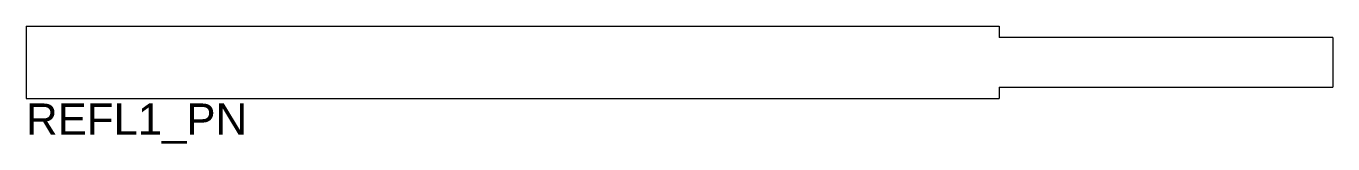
# Model space of a CAD drawing. Header units: inches. Extents: x 0 to 47, y -2.9 to 1.3.
import ezdxf

# ---------------------------------------------------------------- set-up
doc = ezdxf.new("R2010")
doc.units = ezdxf.units.IN
doc.header["$LTSCALE"] = 0.5
doc.header["$MEASUREMENT"] = 0
doc.layers.add('CUST DWG', color=7, linetype='CONTINUOUS', lineweight=20)
doc.layers.add('Mounting', color=4, linetype='CONTINUOUS')
doc.styles.add('LSAD_Standard', font='arial.ttf')

msp = doc.modelspace()

# ---------------------------------------------------------------- linework, layer by layer
at = {"layer": 'Mounting', "color": 0, "transparency": 16777216}
for p, q in [((0, 1.3), (35, 1.3)), ((0, 1.3), (0, -1.3)), ((35, 1.3), (35, 0.892)), ((47, 0.892), (35, 0.892)), ((47, 0.892), (47, -0.892)), ((35, -0.892), (47, -0.892)), ((35, -0.892), (35, -1.3)), ((0, -1.3), (35, -1.3))]:
    msp.add_line(p, q, dxfattribs=at)

# ---------------------------------------------------------------- texts
at = {"layer": 'CUST DWG', "ltscale": 0.5, "transparency": 16777216, "style": 'LSAD_Standard'}
msp.add_attdef('REFL1_PN', (0, -2.603), 'RF_____', height=1.125, dxfattribs=at)

doc.saveas('drawing.dxf')
